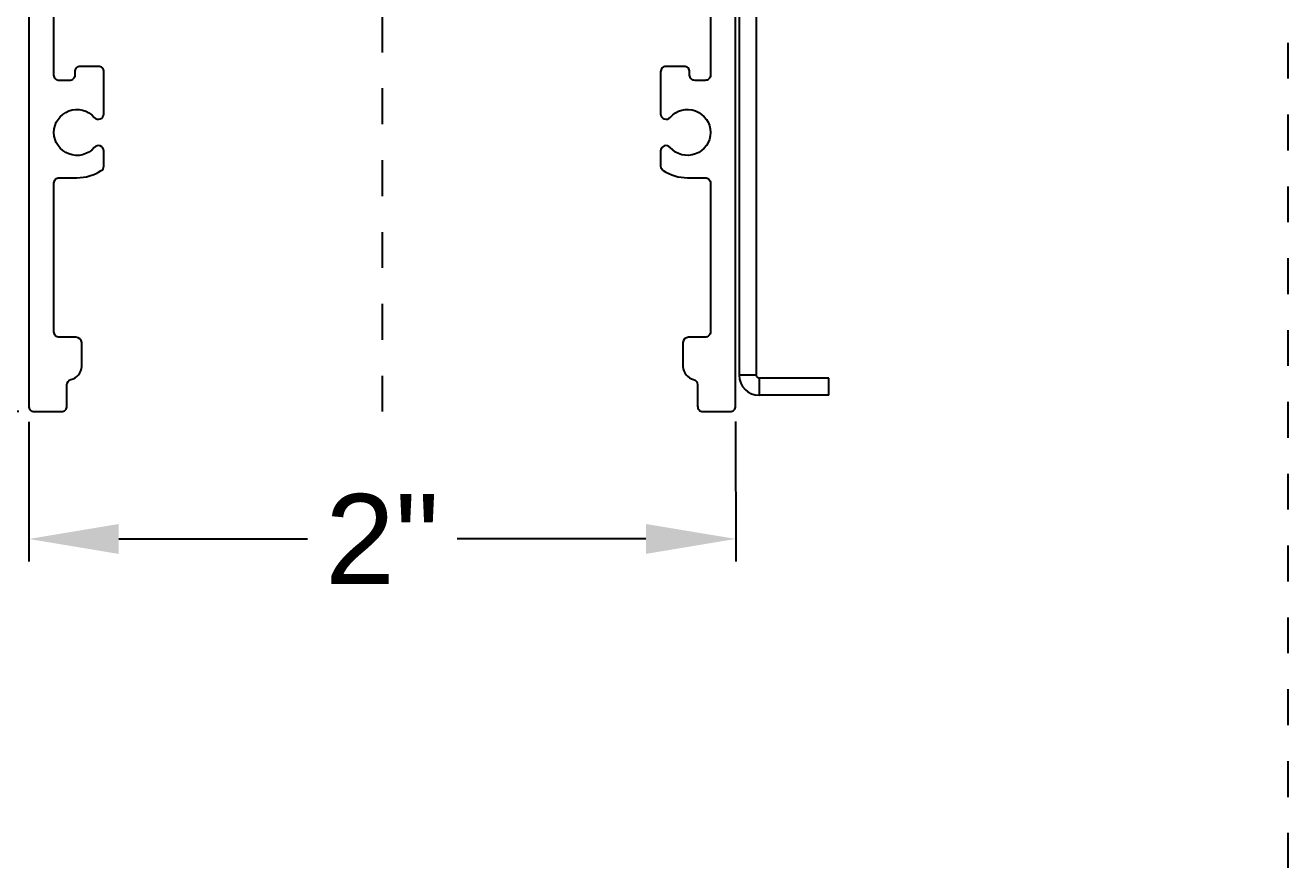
# Model space of a CAD drawing. Extents: x -5.3 to 6.1, y -1.3 to 5.5.
# Drawn here: x -0.993 to 2.52, y -1.27 to 1.076 of the extents above; entities that cross this region are included whole.
import ezdxf

# ---------------------------------------------------------------- set-up
doc = ezdxf.new("R2010")
doc.units = 0
doc.header["$LTSCALE"] = 0.5
doc.header["$MEASUREMENT"] = 0
doc.linetypes.add('PHANTOM', pattern=[0.5, 0.25, -0.05, 0.05, -0.05, 0.05, -0.05])
doc.layers.get('Defpoints').update_dxf_attribs({"linetype": 'CONTINUOUS'})
doc.layers.add('Construction', color=60, linetype='PHANTOM', plot=False)
doc.layers.add('CUST DWG', color=60, linetype='CONTINUOUS', lineweight=20)
doc.layers.add('Housing', color=150, linetype='CONTINUOUS')
doc.layers.add('Mounting', color=4, linetype='CONTINUOUS')
doc.styles.get("Standard").update_dxf_attribs({"font": 'arial.ttf'})
doc.dimstyles.new('LSAD_CustDims', dxfattribs={"dimtxt": 1, "dimasz": 1, "dimexe": 0.0625, "dimexo": 0.042969, "dimgap": 0.0625, "dimtad": 0, "dimtih": 1, "dimtoh": 1, "dimdec": 3, "dimzin": 0, "dimdsep": 46, "dimlunit": 4, "dimtxsty": 'Standard', "dimcen": 0.125, "dimclrd": 256, "dimclre": 256, "dimclrt": 256, "dimadec": 0, "dimazin": 0, "dimtfac": 1, "dimtdec": 3, "dimtix": 1, "dimtofl": 0, "dimtmove": 0, "dimatfit": 3, "dimfxl": 1, "dimfrac": 2, "dimtolj": 1, "dimtzin": 0, "dimarcsym": 0})

# ---------------------------------------------------------------- blocks, each defined once
blk = doc.blocks.new('*D0')
at = {"layer": 'CUST DWG', "lineweight": -2, "ltscale": 0.5, "transparency": 16777216}
for p, q in [((-0.9833, -0.028), (-0.9832, -0.417)), ((0.9835, -0.0279), (0.9836, -0.4169)), ((-0.7332, -0.3545), (-0.2081, -0.3545)), ((0.7336, -0.3544), (0.2085, -0.3545))]:
    blk.add_line(p, q, dxfattribs=at)
at = {"layer": 'CUST DWG', "ltscale": 0.5, "transparency": 16777216}
for points in [[(-0.7332, -0.3128), (-0.7332, -0.3962), (-0.9832, -0.3545)], [(0.7336, -0.3128), (0.7336, -0.3961), (0.9836, -0.3544)]]:
    blk.add_solid(points, dxfattribs=at)
at = {"layer": 'Defpoints', "color": 0, "ltscale": 0.5, "transparency": 16777216}
for p in [(-0.9833, 0.015), (0.9835, 0.0151), (0.9836, -0.3544)]:
    blk.add_point(p, dxfattribs=at)
at = {"layer": 'CUST DWG', "ltscale": 0.5, "transparency": 16777216, "insert": (0.0002, -0.3545), "char_height": 0.25, "attachment_point": 5}
blk.add_mtext('\\A1;2"', dxfattribs=at)
blk = doc.blocks.new('*D1')
at = {"layer": 'CUST DWG', "lineweight": -2, "ltscale": 0.5, "transparency": 16777216}
for p, q in [((-1.0114, 2.9), (-2.2955, 2.9)), ((-2.233, 2.65), (-2.233, 1.6907)), ((-2.233, 0.25), (-2.233, 1.3071)), ((-1.0114, 0), (-2.2955, 0))]:
    blk.add_line(p, q, dxfattribs=at)
at = {"layer": 'CUST DWG', "ltscale": 0.5, "transparency": 16777216}
for points in [[(-2.2746, 2.65), (-2.1913, 2.65), (-2.233, 2.9)], [(-2.2746, 0.25), (-2.1913, 0.25), (-2.233, 0)]]:
    blk.add_solid(points, dxfattribs=at)
at = {"layer": 'Defpoints', "color": 0, "ltscale": 0.5, "transparency": 16777216}
for p in [(-2.233, 2.9), (-0.9684, 2.9), (-0.9684, 0)]:
    blk.add_point(p, dxfattribs=at)
at = {"layer": 'CUST DWG', "ltscale": 0.5, "transparency": 16777216, "insert": (-2.233, 1.4989), "char_height": 0.25, "attachment_point": 5}
blk.add_mtext('\\A1;2 7/8"', dxfattribs=at)

msp = doc.modelspace()

# ---------------------------------------------------------------- linework, layer by layer
at = {"layer": 'Construction', "ltscale": 0.5, "transparency": 16777216}
for p, q in [((2.5197, 4.2271), (2.5197, -1.2699)), ((0, 2.9), (0, 0))]:
    msp.add_line(p, q, dxfattribs=at)
at = {"layer": 'Housing', "transparency": 16777216}
for points in [[(-0.9834, 2.885), (-0.9833, 0.015, 0.414214), (-0.9683, 0), (-0.8923, 0, 0.414214), (-0.8773, 0.015), (-0.8773, 0.0747, -0.340243), (-0.8661, 0.0892, 0.321518), (-0.836, 0.1257), (-0.836, 0.192, 0.369385), (-0.852, 0.207), (-0.8983, 0.207, -0.414219), (-0.9133, 0.222), (-0.9133, 0.6361, -0.414214), (-0.8983, 0.6511), (-0.8493, 0.6511, 0.142851), (-0.7816, 0.6709, 0.256203), (-0.7746, 0.6835), (-0.7746, 0.7254, 0.694078), (-0.801, 0.7352, -2.678512), (-0.801, 0.8191, 0.694078), (-0.7746, 0.8289), (-0.7746, 0.946, 0.414214), (-0.7896, 0.961), (-0.8403, 0.961, 0.414214), (-0.8553, 0.946), (-0.8553, 0.9369, -0.414214), (-0.8703, 0.9219), (-0.8983, 0.9219, -0.414214), (-0.9133, 0.9369), (-0.9133, 1.2819, -0.414214)], [(0.9135, 1.282), (0.9135, 0.937, -0.414214), (0.8985, 0.922), (0.8705, 0.922, -0.414214), (0.8555, 0.937), (0.8555, 0.9461, 0.414214), (0.8405, 0.9611), (0.7898, 0.9611, 0.414214), (0.7748, 0.9461), (0.7748, 0.829, 0.694078), (0.8012, 0.8191, -2.678512), (0.8012, 0.7353, 0.694078), (0.7748, 0.7254), (0.7748, 0.6836, 0.256203), (0.7818, 0.671, 0.142851), (0.8495, 0.6512), (0.8985, 0.6512, -0.414214), (0.9135, 0.6362), (0.9135, 0.2221, -0.414219), (0.8985, 0.2071), (0.8523, 0.2071, 0.369385), (0.8363, 0.1921), (0.8363, 0.1258, 0.321518), (0.8664, 0.0893, -0.340243), (0.8775, 0.0748), (0.8775, 0.0151, 0.414214), (0.8925, 0.0001), (0.9685, 0.0001, 0.414214), (0.9835, 0.0151), (0.9834, 2.8851, 0.414214)]]:
    msp.add_lwpolyline(points, format="xyb", dxfattribs=at)
at = {"layer": 'Mounting', "transparency": 16777216}
for p, q in [((0.9932, 1.2514), (0.9932, 0.1013)), ((1.041, 1.2514), (1.041, 0.1013)), ((1.041, 0.1013), (0.9932, 0.1013)), ((1.2432, 0.0933), (1.049, 0.0933)), ((1.049, 0.0933), (1.049, 0.0455)), ((1.2432, 0.0455), (1.2432, 0.0933)), ((1.2432, 0.0455), (1.049, 0.0455))]:
    msp.add_line(p, q, dxfattribs=at)
for radius in [0.0558, 0.008]:
    msp.add_arc((1.049, 0.1013), radius, 180, 270, dxfattribs=at)

# ---------------------------------------------------------------- dimensions: what is measured, and where the dimension line sits
at = {"layer": 'CUST DWG', "ltscale": 0.5, "transparency": 16777216}
for base, p1, p2, angle, picture, middle in [((-2.233, 2.9), (-0.9684, 0), (-0.9684, 2.9), 90, '*D1', (-2.233, 1.4989)), ((0.9836, -0.3544), (-0.9833, 0.015), (0.9835, 0.0151), 0.0027, '*D0', (0.0002, -0.3545))]:
    dim = msp.add_linear_dim(base=base, p1=p1, p2=p2, angle=angle, dimstyle='LSAD_CustDims', override={"dimtxt": 0.25, "dimasz": 0.25}, dxfattribs=at)
    dim.commit()
    dim.dimension.update_dxf_attribs({"geometry": picture, "text_midpoint": middle, "dimtype": 128})

doc.saveas('drawing.dxf')
